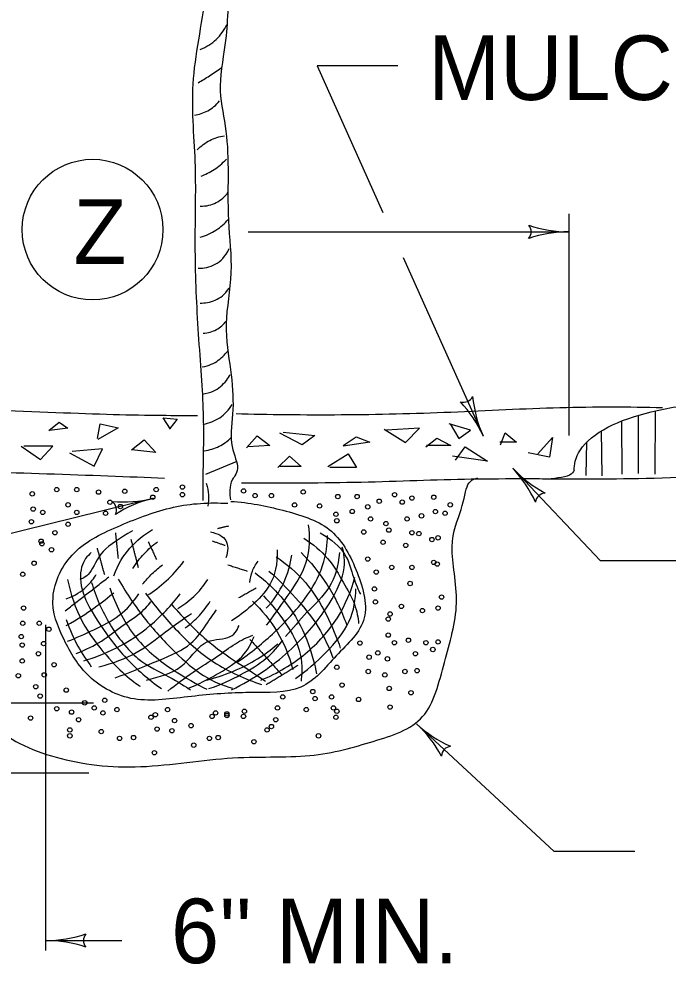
# Model space of a CAD drawing. Extents: x 1000 to 1036.3, y 1000 to 1022.
# Drawn here: x 1028.434 to 1030.444, y 1014.379 to 1017.308 of the extents above; entities that cross this region are included whole.
import ezdxf

# ---------------------------------------------------------------- set-up
doc = ezdxf.new("R2010")
doc.units = 0
doc.layers.add('Level 1', color=7, linetype='Continuous')

msp = doc.modelspace()

# ---------------------------------------------------------------- linework, layer by layer
at = {"layer": 'Level 1'}
for p, q in [((1029.6075, 1017.1627), (1029.3575, 1017.1627)), ((1029.3575, 1017.1627), (1029.5608, 1016.7088)), ((1030.1376, 1016.0178), (1030.1376, 1016.704)), ((1029.1432, 1016.6485), (1030.1376, 1016.6485)), ((1029.6237, 1016.5684), (1029.8712, 1016.0158)), ((1030.3512, 1016.0782), (1030.3512, 1015.8991)), ((1030.4047, 1016.0942), (1030.4028, 1015.8973)), ((1028.5262, 1016.0327), (1028.5586, 1016.0586)), ((1028.5586, 1016.0586), (1028.5852, 1016.0402)), ((1028.6765, 1016.0078), (1028.6851, 1016.0531)), ((1028.6851, 1016.0531), (1028.7412, 1016.0411)), ((1028.9028, 1016.0365), (1028.88, 1016.0724)), ((1028.88, 1016.0724), (1028.9237, 1016.0678)), ((1028.9237, 1016.0678), (1028.9009, 1016.0392)), ((1029.8325, 1016.0337), (1029.7665, 1016.053)), ((1029.7698, 1016.053), (1029.7962, 1016.0082)), ((1030.2995, 1016.0621), (1030.3013, 1015.8973)), ((1028.5852, 1016.0402), (1028.5282, 1016.0327)), ((1028.7412, 1016.0411), (1028.6784, 1016.0051)), ((1029.1387, 1015.979), (1029.1719, 1016.0166)), ((1029.1719, 1016.0166), (1029.2107, 1015.9862)), ((1029.311, 1015.9889), (1029.2417, 1016.0242)), ((1029.2516, 1016.0273), (1029.3506, 1016.0177)), ((1029.3506, 1016.0177), (1029.311, 1015.9889)), ((1029.5652, 1016.037), (1029.6312, 1015.9953)), ((1029.6741, 1016.0402), (1029.5718, 1016.0337)), ((1029.6312, 1015.9953), (1029.6741, 1016.0402)), ((1029.7962, 1016.0082), (1029.8325, 1016.0337)), ((1029.925, 1015.9879), (1029.9398, 1016.0255)), ((1029.9398, 1016.0255), (1029.9748, 1015.9969)), ((1030.2368, 1016.0316), (1030.2386, 1015.8919)), ((1028.7821, 1015.9728), (1028.821, 1016.0042)), ((1028.821, 1016.0042), (1028.8581, 1015.9645)), ((1029.2107, 1015.9862), (1029.1423, 1015.9826)), ((1029.4377, 1015.9862), (1029.4783, 1016.013)), ((1029.5207, 1015.9969), (1029.4377, 1015.9843)), ((1029.4783, 1016.013), (1029.5207, 1015.9969)), ((1029.6943, 1015.9826), (1029.7275, 1016.0094)), ((1029.7718, 1015.9862), (1029.6961, 1015.9862)), ((1029.7275, 1016.0094), (1029.7718, 1015.9862)), ((1029.9748, 1015.9969), (1029.9232, 1015.9969)), ((1030.0405, 1015.9601), (1030.0867, 1016.0113)), ((1030.0867, 1016.0113), (1030.0767, 1015.9505)), ((1030.1906, 1015.8937), (1030.1924, 1015.9976)), ((1028.4406, 1015.9846), (1028.5003, 1015.9432)), ((1028.5387, 1015.9846), (1028.4491, 1015.9846)), ((1028.5003, 1015.9432), (1028.5387, 1015.9846)), ((1028.5898, 1015.9638), (1028.6666, 1015.9225)), ((1028.6922, 1015.9762), (1028.5983, 1015.968)), ((1028.6666, 1015.9225), (1028.6922, 1015.9762)), ((1028.8581, 1015.9645), (1028.783, 1015.9728)), ((1029.3902, 1015.9217), (1029.4529, 1015.9601)), ((1029.4529, 1015.9601), (1029.4793, 1015.9185)), ((1029.7863, 1015.9409), (1029.816, 1015.9825)), ((1029.816, 1015.9825), (1029.8853, 1015.9377)), ((1030.0767, 1015.9505), (1030.0107, 1015.9633)), ((1029.013, 1015.8973), (1029.1092, 1015.9382)), ((1029.2351, 1015.9185), (1029.2713, 1015.9537)), ((1029.2713, 1015.9537), (1029.3077, 1015.9217)), ((1029.8853, 1015.9377), (1029.7764, 1015.9537)), ((1029.3077, 1015.9217), (1029.2417, 1015.9217)), ((1029.4793, 1015.9185), (1029.3968, 1015.9185)), ((1030.2347, 1015.6289), (1029.963, 1015.9156)), ((1027.5793, 1015.5106), (1028.8488, 1015.8227)), ((1030.4847, 1015.6289), (1030.2347, 1015.6289)), ((1028.5161, 1015.4309), (1028.5161, 1014.4213)), ((1027.8127, 1015.1891), (1028.6643, 1015.1891)), ((1030.0913, 1014.7286), (1029.6648, 1015.1242)), ((1027.8094, 1014.9717), (1028.6498, 1014.9717)), ((1030.3413, 1014.7286), (1030.0913, 1014.7286)), ((1028.5161, 1014.4523), (1028.7523, 1014.4523))]:
    msp.add_line(p, q, dxfattribs=at)
for centre, radius in [((1028.6616, 1016.6552), 0.218), ((1028.4749, 1015.8366), 0.00677), ((1028.5507, 1015.8497), 0.00677), ((1028.6128, 1015.8497), 0.00677), ((1028.6803, 1015.8418), 0.00677), ((1028.7615, 1015.8445), 0.00677), ((1028.8587, 1015.8497), 0.00677), ((1028.9398, 1015.8576), 0.00677), ((1028.9398, 1015.834), 0.00677), ((1029.1293, 1015.8455), 0.00677), ((1029.3141, 1015.8426), 0.00677), ((1029.5972, 1015.8339), 0.00677), ((1028.7155, 1015.8103), 0.00677), ((1028.8479, 1015.8261), 0.00677), ((1029.1651, 1015.831), 0.00677), ((1029.2158, 1015.831), 0.00677), ((1029.4213, 1015.8282), 0.00677), ((1029.4809, 1015.8282), 0.00677), ((1029.5495, 1015.8137), 0.00677), ((1029.621, 1015.8108), 0.00677), ((1029.6508, 1015.8235), 0.00677), ((1029.7183, 1015.8261), 0.00677), ((1028.4777, 1015.7894), 0.00677), ((1028.5074, 1015.7789), 0.00677), ((1028.5857, 1015.8025), 0.00677), ((1028.6128, 1015.7789), 0.00677), ((1028.702, 1015.7763), 0.00677), ((1028.7479, 1015.7972), 0.00677), ((1029.2872, 1015.8022), 0.00677), ((1029.3647, 1015.7992), 0.00677), ((1029.466, 1015.7819), 0.00677), ((1029.5138, 1015.7963), 0.00677), ((1029.7237, 1015.7815), 0.00677), ((1029.7534, 1015.7763), 0.00677), ((1029.7697, 1015.8025), 0.00677), ((1028.4723, 1015.7501), 0.00677), ((1029.4154, 1015.7732), 0.00677), ((1029.4183, 1015.753), 0.00677), ((1029.5227, 1015.7587), 0.00677), ((1029.5703, 1015.7443), 0.00677), ((1029.6358, 1015.7587), 0.00677), ((1029.6805, 1015.7684), 0.00677), ((1028.5452, 1015.716), 0.00677), ((1028.5857, 1015.7422), 0.00677), ((1029.5017, 1015.7183), 0.00677), ((1029.5793, 1015.7241), 0.00677), ((1029.6508, 1015.716), 0.00677), ((1028.502, 1015.6898), 0.00677), ((1029.5614, 1015.6865), 0.00677), ((1029.6723, 1015.7133), 0.00677), ((1029.7129, 1015.695), 0.00677), ((1029.7318, 1015.7002), 0.00677), ((1028.5047, 1015.6819), 0.00677), ((1028.5344, 1015.6635), 0.00677), ((1029.6318, 1015.6767), 0.00677), ((1029.5138, 1015.6345), 0.00677), ((1028.4803, 1015.6216), 0.00677), ((1029.5882, 1015.6085), 0.00677), ((1029.6508, 1015.6085), 0.00677), ((1029.7183, 1015.6242), 0.00677), ((1029.7291, 1015.619), 0.00677), ((1028.4452, 1015.5875), 0.00677), ((1029.5405, 1015.594), 0.00677), ((1029.5346, 1015.542), 0.00677), ((1029.6453, 1015.5587), 0.00677), ((1029.7427, 1015.5167), 0.00677), ((1028.4479, 1015.4826), 0.00677), ((1029.5376, 1015.5015), 0.00677), ((1029.6183, 1015.4878), 0.00677), ((1029.7318, 1015.4826), 0.00677), ((1029.5832, 1015.4642), 0.00677), ((1029.6832, 1015.4747), 0.00677), ((1028.4452, 1015.4354), 0.00677), ((1028.4966, 1015.4354), 0.00677), ((1029.5777, 1015.4485), 0.00677), ((1028.4407, 1015.3941), 0.00677), ((1028.5263, 1015.4171), 0.00677), ((1029.5777, 1015.3987), 0.00677), ((1028.4437, 1015.3681), 0.00677), ((1028.5101, 1015.3725), 0.00677), ((1029.4898, 1015.3743), 0.00677), ((1029.5967, 1015.3751), 0.00677), ((1029.6399, 1015.383), 0.00677), ((1029.694, 1015.3751), 0.00677), ((1029.7318, 1015.3777), 0.00677), ((1028.4938, 1015.341), 0.00677), ((1029.5453, 1015.3437), 0.00677), ((1029.6616, 1015.341), 0.00677), ((1029.7156, 1015.3542), 0.00677), ((1028.4437, 1015.3189), 0.00677), ((1028.5425, 1015.3069), 0.00677), ((1029.5183, 1015.3305), 0.00677), ((1029.5751, 1015.3253), 0.00677), ((1029.4183, 1015.2992), 0.00677), ((1029.5156, 1015.286), 0.00677), ((1029.6291, 1015.286), 0.00677), ((1029.6669, 1015.2886), 0.00677), ((1028.4317, 1015.2728), 0.00677), ((1028.5122, 1015.2756), 0.00677), ((1029.5669, 1015.2755), 0.00677), ((1028.4858, 1015.2387), 0.00677), ((1028.5803, 1015.2283), 0.00677), ((1029.3438, 1015.224), 0.00677), ((1029.4345, 1015.244), 0.00677), ((1029.5805, 1015.2335), 0.00677), ((1029.648, 1015.2204), 0.00677), ((1028.4993, 1015.2099), 0.00677), ((1028.6372, 1015.1889), 0.00677), ((1028.6993, 1015.1968), 0.00677), ((1029.2507, 1015.2073), 0.00677), ((1029.3507, 1015.2021), 0.00677), ((1029.4021, 1015.2073), 0.00677), ((1029.4858, 1015.1994), 0.00677), ((1028.5507, 1015.1706), 0.00677), ((1028.5966, 1015.1601), 0.00677), ((1028.6668, 1015.1732), 0.00677), ((1028.7372, 1015.168), 0.00677), ((1028.8939, 1015.168), 0.00677), ((1029.1318, 1015.1627), 0.00677), ((1029.2345, 1015.1732), 0.00677), ((1029.3237, 1015.168), 0.00677), ((1029.4075, 1015.1732), 0.00677), ((1029.4182, 1015.1627), 0.00677), ((1029.5832, 1015.1758), 0.00677), ((1028.4696, 1015.1418), 0.00677), ((1028.6182, 1015.1365), 0.00677), ((1028.6939, 1015.1575), 0.00677), ((1028.8426, 1015.1443), 0.00677), ((1028.8561, 1015.1522), 0.00677), ((1028.9155, 1015.1339), 0.00677), ((1029.0317, 1015.147), 0.00677), ((1029.0426, 1015.1575), 0.00677), ((1029.0777, 1015.1548), 0.00677), ((1029.0777, 1015.1496), 0.00677), ((1029.1291, 1015.147), 0.00677), ((1029.2291, 1015.1365), 0.00677), ((1029.4156, 1015.1443), 0.00677), ((1028.5912, 1015.105), 0.00677), ((1028.8615, 1015.1077), 0.00677), ((1028.9074, 1015.1024), 0.00677), ((1028.9669, 1015.1182), 0.00677), ((1029.2021, 1015.105), 0.00677), ((1029.2156, 1015.1155), 0.00677), ((1028.5912, 1015.0867), 0.00677), ((1028.6885, 1015.0998), 0.00677), ((1028.7452, 1015.0788), 0.00677), ((1028.7885, 1015.0814), 0.00677), ((1029.0237, 1015.0788), 0.00677), ((1029.0507, 1015.0814), 0.00677), ((1029.3615, 1015.0867), 0.00677), ((1028.975, 1015.0578), 0.00677), ((1029.1615, 1015.0683), 0.00677), ((1028.8533, 1015.0342), 0.00677)]:
    msp.add_circle(centre, radius, dxfattribs=at)
for centre, radius, start, end in [((1029.9889, 1016.6485), 0.0313, 318.7746, 40.8913), ((1030.1376, 1017.0394), 0.3909, 251.3472, 269.9939), ((1030.1376, 1016.2576), 0.3909, 90, 108.6688), ((1030.1376, 1016.2576), 0.3909, 89.9878, 90), ((1029.8105, 1016.1515), 0.0313, 252.9092, 335.0259), ((1030.228, 1016.1757), 0.3909, 185.4818, 204.1285), ((1029.5145, 1015.856), 0.3909, 24.1346, 42.8034), ((1029.5145, 1015.856), 0.3909, 24.1224, 24.1346), ((1030.2468, 1016.1845), 0.3909, 223.4489, 223.4611), ((1030.2468, 1016.1845), 0.3909, 223.4611, 242.1299), ((1029.6792, 1015.6467), 0.3909, 24.8082, 43.455), ((1030.0652, 1015.8077), 0.0313, 92.2357, 174.3524), ((1028.7555, 1016.2023), 0.3909, 265.1584, 283.8051), ((1028.7045, 1015.7872), 0.0313, 332.5858, 54.7025), ((1028.9422, 1015.443), 0.3909, 103.8112, 122.48), ((1028.9422, 1015.443), 0.3909, 103.799, 103.8112), ((1029.9307, 1015.4109), 0.3909, 227.1355, 227.1477), ((1029.9307, 1015.4109), 0.3909, 227.1477, 245.8165), ((1029.399, 1014.8376), 0.3909, 28.4949, 47.1416), ((1029.7738, 1015.0231), 0.0313, 95.9223, 178.039), ((1028.5161, 1014.8433), 0.3909, 270, 288.6688), ((1028.6647, 1014.4523), 0.0313, 138.7746, 220.8913), ((1028.5161, 1014.8433), 0.3909, 269.9878, 270), ((1028.5161, 1014.0614), 0.3909, 71.3472, 89.9939)]:
    msp.add_arc(centre, radius, start, end, dxfattribs=at)
for points, degree in [([(1029.0882, 1018.0661), (1029.0802, 1017.9627), (1029.0688, 1017.7539), (1029.0842, 1017.4656), (1029.0802, 1017.2431), (1029.0459, 1017.0981), (1029.0767, 1016.9761), (1029.0832, 1016.8501), (1029.078, 1016.6827), (1029.0996, 1016.5219), (1029.0654, 1016.3592), (1029.0914, 1016.2192), (1029.1011, 1016.0951), (1029.0819, 1015.9887), (1029.1224, 1015.9169), (1029.1008, 1015.8886), (1029.0949, 1015.8822)], 3), ([(1029.0032, 1017.7229), (1029.0132, 1017.6179), (1029.0277, 1017.3997), (1028.9571, 1017.1197), (1028.9846, 1016.8622), (1028.9759, 1016.6267), (1028.9844, 1016.3648), (1029.0078, 1016.1012), (1029.003, 1015.9177), (1029.0032, 1015.8262), (1029.0032, 1015.8157)], 3), ([(1028.9949, 1017.2131), (1029.0149, 1017.2212), (1029.0474, 1017.2422), (1029.0697, 1017.2737), (1029.078, 1017.2908)], 3), ([(1028.9892, 1017.1103), (1028.9998, 1017.1166), (1029.0242, 1017.1316), (1029.0477, 1017.1478), (1029.0608, 1017.1575)], 3), ([(1028.9778, 1017.0103), (1028.9913, 1017.0121), (1029.0203, 1017.0208), (1029.0436, 1017.0401), (1029.0551, 1017.0548)], 3), ([(1028.986, 1016.9027), (1028.9977, 1016.9148), (1029.0234, 1016.934), (1029.0539, 1016.9438), (1029.0701, 1016.9463)], 3), ([(1028.998, 1016.8211), (1029.0107, 1016.8257), (1029.0392, 1016.8396), (1029.0634, 1016.8597), (1029.0761, 1016.8735)], 3), ([(1028.995, 1016.7278), (1029.0141, 1016.7277), (1029.0467, 1016.7352), (1029.0718, 1016.7574), (1029.0821, 1016.7715)], 3), ([(1028.995, 1016.6317), (1029.0137, 1016.6369), (1029.0453, 1016.6514), (1029.0712, 1016.6745), (1029.0821, 1016.687)], 3), ([(1028.989, 1016.5355), (1029.0057, 1016.5353), (1029.0447, 1016.5428), (1029.0723, 1016.5713), (1029.0851, 1016.5967)], 3), ([(1028.995, 1016.4277), (1029.0091, 1016.4272), (1029.0437, 1016.4324), (1029.0709, 1016.4543), (1029.0851, 1016.4743)], 3), ([(1029.004, 1016.3344), (1029.0197, 1016.3353), (1029.0465, 1016.3427), (1029.0674, 1016.3611), (1029.0761, 1016.3723)], 3), ([(1029.001, 1016.2296), (1029.0232, 1016.234), (1029.053, 1016.2477), (1029.0751, 1016.2718), (1029.0821, 1016.282)], 3), ([(1029.001, 1016.1451), (1029.0283, 1016.1496), (1029.061, 1016.1655), (1029.0823, 1016.1951), (1029.0881, 1016.2062)], 3), ([(1027.8949, 1016.1128), (1028.0824, 1016.105), (1028.4178, 1016.0943), (1028.7817, 1016.0793), (1028.9581, 1016.0795), (1028.9865, 1016.0797)], 3), ([(1029.004, 1016.0518), (1029.0232, 1016.0554), (1029.0577, 1016.0692), (1029.0834, 1016.096), (1029.0942, 1016.113)], 3), ([(1029.1063, 1016.085), (1029.2021, 1016.0825), (1029.4343, 1016.0798), (1029.7699, 1016.0883), (1030.114, 1016.1073), (1030.3221, 1016.1063), (1030.4267, 1016.1042)], 3), ([(1030.1535, 1015.9099), (1030.1533, 1015.9251), (1030.1588, 1015.9722), (1030.2502, 1016.0487), (1030.3865, 1016.0915), (1030.5532, 1016.1262), (1030.6677, 1016.0428), (1030.7243, 1015.9603), (1030.7927, 1015.9272), (1030.8309, 1015.9144), (1030.8502, 1015.9099)], 3), ([(1029.007, 1015.9702), (1029.0243, 1015.9724), (1029.0546, 1015.9815), (1029.0802, 1016.0002), (1029.0911, 1016.011)], 3), ([(1025.4807, 1015.9059), (1025.8134, 1015.9064), (1026.3152, 1015.9088), (1027.0729, 1015.9141), (1027.6175, 1015.9241), (1028.1421, 1015.909), (1028.5188, 1015.9), (1028.7761, 1015.8898), (1028.8841, 1015.8852)], 3), ([(1028.026, 1015.9142), (1028.0721, 1015.9117), (1028.1511, 1015.8886), (1028.246, 1015.7441), (1028.2421, 1015.5347), (1028.2991, 1015.3327), (1028.3126, 1015.1181), (1028.5256, 1015.0138), (1028.7887, 1014.9753), (1029.0833, 1015.0284), (1029.3473, 1015.014), (1029.5327, 1015.0702), (1029.7056, 1015.1228), (1029.7493, 1015.3167), (1029.8063, 1015.4965), (1029.7583, 1015.6854), (1029.8111, 1015.7915), (1029.8185, 1015.878), (1029.8475, 1015.8845), (1029.8555, 1015.8852)], 3), ([(1029.1228, 1015.8704), (1029.2538, 1015.8702), (1029.4993, 1015.8707), (1029.8336, 1015.8857), (1030.1736, 1015.8822), (1030.5217, 1015.8844), (1031.1113, 1015.9307), (1031.5922, 1015.8901), (1031.9473, 1015.9227), (1031.9715, 1015.9249)], 3), ([(1030.1535, 1015.9099), (1030.1511, 1015.9049), (1030.1427, 1015.8926), (1030.1047, 1015.8858), (1030.0763, 1015.8809), (1030.0548, 1015.8824)], 3), ([(1029.0133, 1015.8691), (1029.0176, 1015.8563), (1029.0221, 1015.8331), (1029.0204, 1015.8094), (1029.0185, 1015.7987)], 3), ([(1029.0949, 1015.8822), (1029.0895, 1015.8692), (1029.0849, 1015.8479), (1029.0868, 1015.8262), (1029.0885, 1015.818)], 3), ([(1029.0897, 1015.813), (1029.1473, 1015.81), (1029.251, 1015.7878), (1029.4086, 1015.7407), (1029.481, 1015.6073), (1029.5312, 1015.4416), (1029.4124, 1015.3378), (1029.3193, 1015.2162), (1029.1496, 1015.2241), (1028.9691, 1015.2117), (1028.7841, 1015.1822), (1028.6388, 1015.265), (1028.5706, 1015.3833), (1028.518, 1015.5121), (1028.5921, 1015.6683), (1028.7468, 1015.7402), (1028.9112, 1015.8041), (1029.0238, 1015.8104), (1029.0808, 1015.8072)], 3), ([(1028.7857, 1015.7221), (1028.7461, 1015.6977), (1028.6841, 1015.6629), (1028.6553, 1015.5809), (1028.6268, 1015.5726), (1028.6227, 1015.5716)], 3), ([(1028.7275, 1015.5828), (1028.7404, 1015.6175), (1028.7729, 1015.6717), (1028.8223, 1015.7112), (1028.8477, 1015.7258)], 3), ([(1029.0494, 1015.7292), (1029.0834, 1015.7374)], 1), ([(1029.3298, 1015.7402), (1029.3341, 1015.7067), (1029.3342, 1015.6183), (1029.2635, 1015.5186), (1029.2167, 1015.451), (1029.1996, 1015.4297)], 3), ([(1028.7322, 1015.7155), (1028.7407, 1015.6357)], 1), ([(1028.7803, 1015.6962), (1028.803, 1015.6083)], 1), ([(1029.0267, 1015.7183), (1029.0511, 1015.7139), (1029.0822, 1015.6961), (1029.0822, 1015.6602), (1029.0749, 1015.6385)], 3), ([(1029.1089, 1015.3143), (1029.1527, 1015.3441), (1029.2278, 1015.4062), (1029.3253, 1015.5105), (1029.3818, 1015.6143), (1029.3892, 1015.6826), (1029.3893, 1015.7072)], 3), ([(1029.3157, 1015.699), (1029.345, 1015.6803), (1029.3937, 1015.6399), (1029.4398, 1015.5598), (1029.4771, 1015.495), (1029.4842, 1015.4512), (1029.4857, 1015.4352)], 3), ([(1029.3667, 1015.7155), (1029.4028, 1015.6946), (1029.4516, 1015.6522), (1029.4684, 1015.5739), (1029.4853, 1015.5386), (1029.4913, 1015.5259)], 3), ([(1028.6756, 1015.6687), (1028.6982, 1015.5863)], 1), ([(1028.786, 1015.6056), (1028.797, 1015.6223), (1028.8203, 1015.6518), (1028.8483, 1015.6771), (1028.8625, 1015.688)], 3), ([(1028.8342, 1015.688), (1028.8597, 1015.633)], 1), ([(1029.0324, 1015.6907), (1029.0721, 1015.677)], 1), ([(1029.0919, 1015.2292), (1029.1621, 1015.2637), (1029.2786, 1015.3448), (1029.3935, 1015.4839), (1029.4511, 1015.6012), (1029.4398, 1015.6558), (1029.4347, 1015.6715)], 3), ([(1029.2336, 1015.6632), (1029.2344, 1015.6168), (1029.2195, 1015.552), (1029.1522, 1015.4861), (1029.1132, 1015.4564), (1029.0919, 1015.4434)], 3), ([(1028.6577, 1015.6543), (1028.6454, 1015.6442), (1028.6215, 1015.6162), (1028.623, 1015.5318), (1028.6802, 1015.4349), (1028.7616, 1015.3239), (1028.8352, 1015.2611), (1028.8748, 1015.233)], 3), ([(1029.1996, 1015.4819), (1029.2237, 1015.5078), (1029.2579, 1015.5593), (1029.2748, 1015.6186), (1029.2789, 1015.6467)], 3), ([(1029.2307, 1015.6413), (1029.2626, 1015.6196), (1029.3265, 1015.5648), (1029.3888, 1015.4627), (1029.4189, 1015.3897), (1029.429, 1015.3582)], 3), ([(1029.4262, 1015.655), (1029.4223, 1015.6117), (1029.4033, 1015.5422), (1029.3225, 1015.4699), (1029.2815, 1015.4198), (1029.2591, 1015.394)], 3), ([(1029.3073, 1015.655), (1029.3362, 1015.6261), (1029.3927, 1015.557), (1029.4323, 1015.4769), (1029.4488, 1015.4297)], 3), ([(1028.8167, 1015.5565), (1028.8263, 1015.5686), (1028.8457, 1015.5899), (1028.8678, 1015.6086), (1028.8787, 1015.6167)], 3), ([(1028.8322, 1015.5227), (1028.85, 1015.5341), (1028.8913, 1015.5649), (1028.9262, 1015.6029), (1028.9447, 1015.628)], 3), ([(1029.0806, 1015.6166), (1029.1401, 1015.5973)], 1), ([(1029.1486, 1015.5616), (1029.1498, 1015.5742), (1029.1553, 1015.5972), (1029.167, 1015.618), (1029.1741, 1015.6275)], 3), ([(1028.5763, 1015.4737), (1028.7119, 1015.5791)], 1), ([(1028.5801, 1015.5114), (1028.6098, 1015.5223), (1028.6434, 1015.5447), (1028.6674, 1015.5772), (1028.6732, 1015.5867)], 3), ([(1029.1656, 1015.5918), (1029.1989, 1015.5665), (1029.2691, 1015.4991), (1029.3298, 1015.3857), (1029.3507, 1015.305), (1029.3553, 1015.2786)], 3), ([(1029.1826, 1015.2593), (1029.2355, 1015.2809), (1029.3262, 1015.3355), (1029.428, 1015.4504), (1029.4633, 1015.5365), (1029.4743, 1015.5781)], 3), ([(1029.2081, 1015.5973), (1029.2362, 1015.5723), (1029.2928, 1015.5145), (1029.3645, 1015.4261), (1029.3955, 1015.3579), (1029.4063, 1015.3281)], 3), ([(1028.584, 1015.5716), (1028.593, 1015.5275), (1028.6231, 1015.4358), (1028.7063, 1015.3311), (1028.7716, 1015.2645), (1028.805, 1015.2429), (1028.8089, 1015.2405)], 3), ([(1028.6586, 1015.5616), (1028.6712, 1015.517), (1028.7107, 1015.4288), (1028.8001, 1015.3151), (1028.903, 1015.2705), (1028.9505, 1015.2385), (1028.9645, 1015.2292)], 3), ([(1028.7407, 1015.5726), (1028.7677, 1015.5261), (1028.8255, 1015.442), (1028.9179, 1015.3424), (1029.0046, 1015.2672), (1029.0644, 1015.2431), (1029.0947, 1015.2346)], 3), ([(1028.9253, 1015.4813), (1028.9422, 1015.4911), (1028.9774, 1015.5167), (1029.0052, 1015.5503), (1029.0183, 1015.5716)], 3), ([(1028.5801, 1015.4287), (1028.6167, 1015.4489), (1028.6668, 1015.4813), (1028.7136, 1015.5184), (1028.7275, 1015.5302)], 3), ([(1028.584, 1015.3797), (1028.6105, 1015.3897), (1028.6655, 1015.415), (1028.7477, 1015.4554), (1028.7883, 1015.5018), (1028.805, 1015.5264)], 3), ([(1028.6344, 1015.3195), (1028.6626, 1015.3275), (1028.7372, 1015.3548), (1028.8419, 1015.4237), (1028.9062, 1015.4915), (1028.933, 1015.5264)], 3), ([(1028.7152, 1015.5451), (1028.7315, 1015.4953), (1028.7836, 1015.3886), (1028.9034, 1015.2907), (1028.9888, 1015.244), (1029.0154, 1015.2318)], 3), ([(1028.8257, 1015.5286), (1028.8492, 1015.4956), (1028.9147, 1015.4169), (1029.0303, 1015.3092), (1029.1346, 1015.262), (1029.1854, 1015.2456)], 3), ([(1029.1146, 1015.5149), (1029.1684, 1015.5451)], 1), ([(1029.1911, 1015.5204), (1029.2102, 1015.5016), (1029.2632, 1015.4366), (1029.3154, 1015.3414), (1029.3092, 1015.2696), (1029.3073, 1015.2566)], 3), ([(1029.2903, 1015.2648), (1029.3238, 1015.2874), (1029.3872, 1015.3439), (1029.4663, 1015.4369), (1029.477, 1015.5121), (1029.4772, 1015.5423)], 3), ([(1028.6111, 1015.3421), (1028.6312, 1015.3496), (1028.6813, 1015.371), (1028.749, 1015.4265), (1028.8132, 1015.4655), (1028.8389, 1015.4973), (1028.8438, 1015.5038)], 3), ([(1028.905, 1015.4957), (1028.9465, 1015.4471), (1029.023, 1015.3707), (1029.1293, 1015.3018), (1029.1816, 1015.2666), (1029.1968, 1015.2566)], 3), ([(1028.9485, 1015.4211), (1028.9657, 1015.4333), (1028.9941, 1015.4586), (1029.0169, 1015.489), (1029.0261, 1015.5038)], 3), ([(1029.1571, 1015.5039), (1029.1861, 1015.4763), (1029.2382, 1015.4122), (1029.2703, 1015.336), (1029.2817, 1015.2923)], 3), ([(1028.6809, 1015.3007), (1028.7252, 1015.3117), (1028.8016, 1015.3397), (1028.8884, 1015.411), (1028.9433, 1015.4488), (1028.9679, 1015.4662)], 3), ([(1028.7313, 1015.2668), (1028.7739, 1015.2806), (1028.8536, 1015.3161), (1028.9663, 1015.3602), (1029.0143, 1015.433), (1029.038, 1015.4661), (1029.0455, 1015.4775)], 3), ([(1028.5801, 1015.4474), (1028.5913, 1015.4144), (1028.6142, 1015.3639), (1028.6449, 1015.3177), (1028.6577, 1015.3007)], 3), ([(1028.8283, 1015.2593), (1028.8677, 1015.2692), (1028.9452, 1015.2897), (1029.0013, 1015.3914), (1029.091, 1015.3813), (1029.1096, 1015.4142), (1029.1153, 1015.4287)], 3), ([(1028.8943, 1015.2255), (1028.9209, 1015.2462), (1028.9748, 1015.2875), (1029.0482, 1015.3311), (1029.1048, 1015.3754), (1029.1389, 1015.3913), (1029.1579, 1015.3985)], 3), ([(1028.9562, 1015.233), (1028.9927, 1015.2477), (1029.0444, 1015.2755), (1029.1229, 1015.322), (1029.15, 1015.3647), (1029.1618, 1015.3947)], 3), ([(1029.0144, 1015.2593), (1029.048, 1015.2678), (1029.1092, 1015.2895), (1029.1835, 1015.3293), (1029.2219, 1015.36), (1029.2355, 1015.3722)], 3), ([(1029.0222, 1015.233), (1029.0602, 1015.2459), (1029.1238, 1015.2759), (1029.204, 1015.3252), (1029.2382, 1015.3655), (1029.251, 1015.3835)], 3), ([(1029.1486, 1015.3857), (1029.2477, 1015.2758)], 1), ([(1029.1996, 1015.2456), (1029.2987, 1015.3061)], 1)]:
    msp.add_open_spline(points, degree=degree, dxfattribs=at)

# ---------------------------------------------------------------- texts
for s, p in [('MULCH', (1029.7014, 1017.0569)), ('Z', (1028.6025, 1016.5492)), ("6'' MIN.", (1028.9047, 1014.3822))]:
    msp.add_text(s, height=0.2, dxfattribs=at).set_placement(p)

doc.saveas('drawing.dxf')
